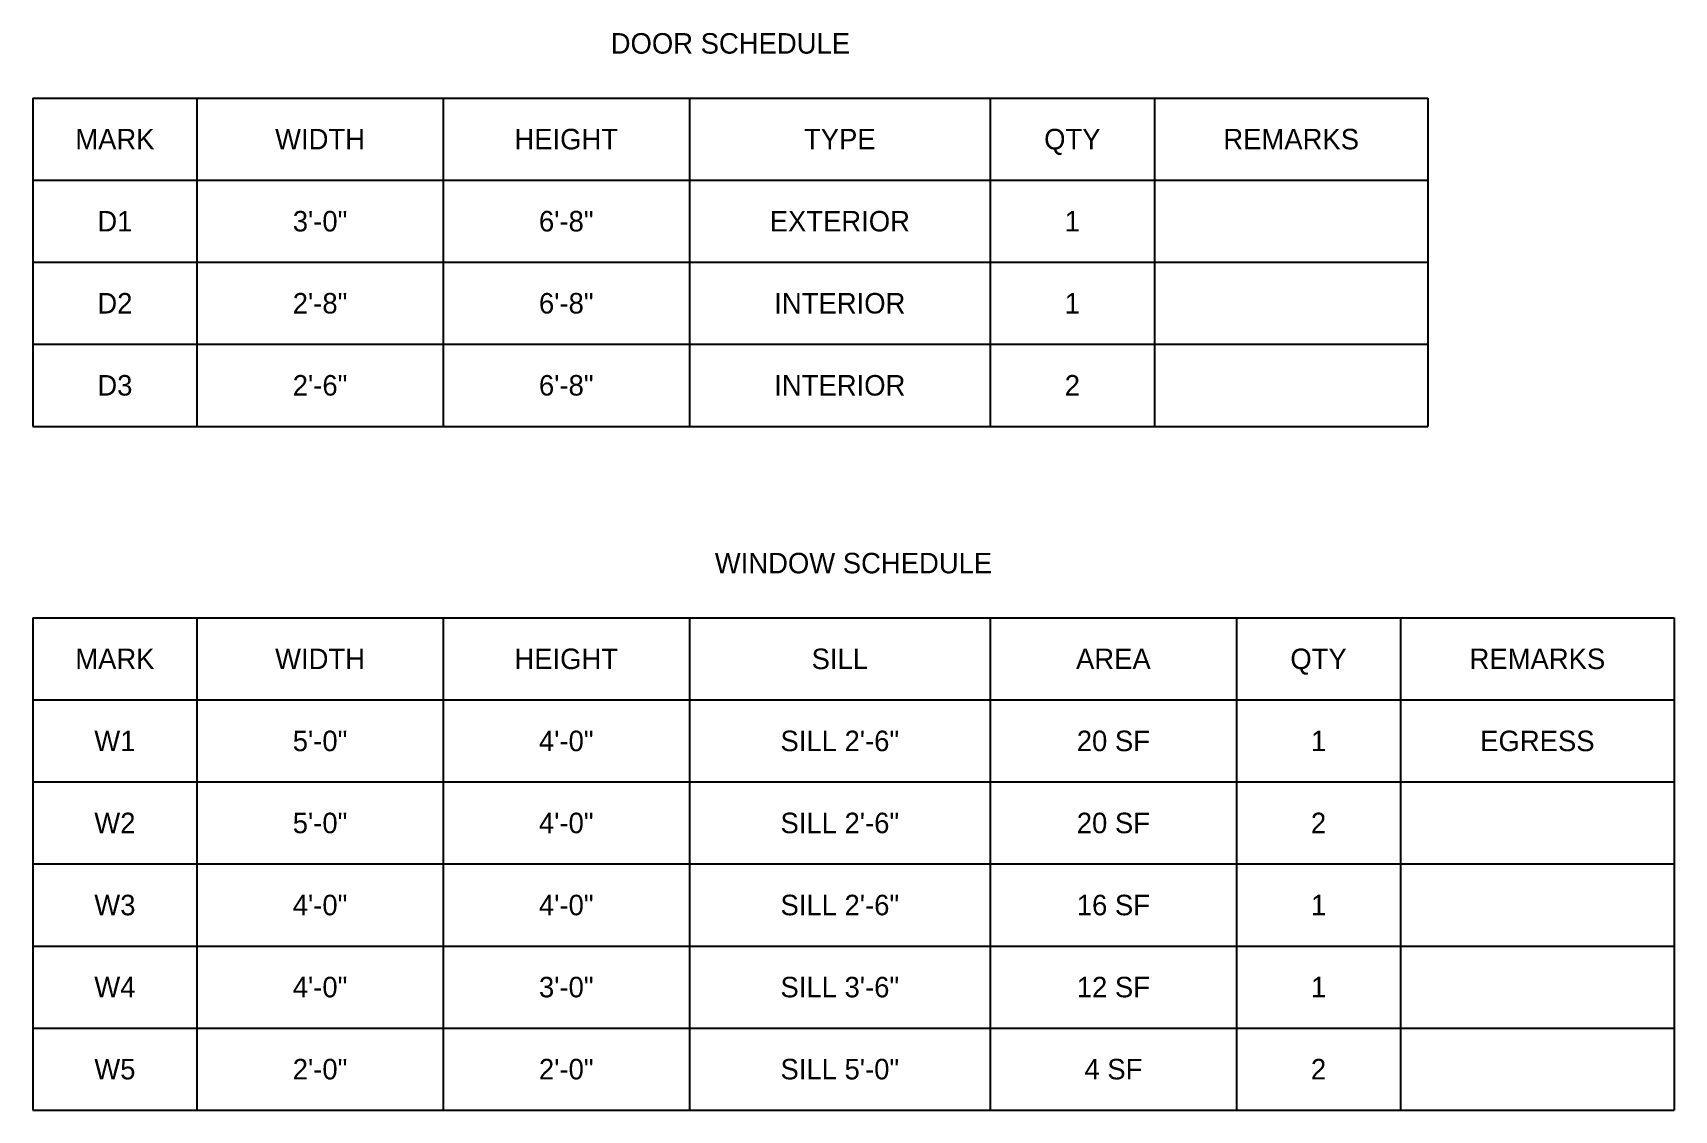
# Model space of a CAD drawing. Header units: metres. Extents: x 0 to 30, y -18.5 to 1.2.
import ezdxf
from ezdxf.enums import TextEntityAlignment as Align

# ---------------------------------------------------------------- set-up
doc = ezdxf.new("R2010")
doc.units = ezdxf.units.M
doc.layers.add('A-ANNO-TABL', color=7, linetype='Continuous', lineweight=25)
doc.layers.add('A-ANNO-TEXT', color=7, linetype='Continuous', lineweight=18)

msp = doc.modelspace()

# ---------------------------------------------------------------- linework, layer by layer
at = {"layer": 'A-ANNO-TABL'}
for p, q in [((0, 0), (25.5, 0)), ((0, 0), (0, -6)), ((3, 0), (3, -6)), ((7.5, 0), (7.5, -6)), ((12, 0), (12, -6)), ((17.5, 0), (17.5, -6)), ((20.5, 0), (20.5, -6)), ((25.5, 0), (25.5, -6)), ((0, -1.5), (25.5, -1.5)), ((0, -3), (25.5, -3)), ((0, -4.5), (25.5, -4.5)), ((0, -6), (25.5, -6)), ((0, -9.5), (30, -9.5)), ((0, -9.5), (0, -18.5)), ((3, -9.5), (3, -18.5)), ((7.5, -9.5), (7.5, -18.5)), ((12, -9.5), (12, -18.5)), ((17.5, -9.5), (17.5, -18.5)), ((22, -9.5), (22, -18.5)), ((25, -9.5), (25, -18.5)), ((30, -9.5), (30, -18.5)), ((0, -11), (30, -11)), ((0, -12.5), (30, -12.5)), ((0, -14), (30, -14)), ((0, -15.5), (30, -15.5)), ((0, -17), (30, -17)), ((0, -18.5), (30, -18.5))]:
    msp.add_line(p, q, dxfattribs=at)

# ---------------------------------------------------------------- texts
at = {"layer": 'A-ANNO-TEXT'}
for s, p in [('DOOR SCHEDULE', (12.75, 1)), ('MARK', (1.5, -0.75)), ('WIDTH', (5.25, -0.75)), ('HEIGHT', (9.75, -0.75)), ('TYPE', (14.75, -0.75)), ('QTY', (19, -0.75)), ('REMARKS', (23, -0.75)), ('D1', (1.5, -2.25)), ('3\'-0"', (5.25, -2.25)), ('6\'-8"', (9.75, -2.25)), ('EXTERIOR', (14.75, -2.25)), ('1', (19, -2.25)), ('D2', (1.5, -3.75)), ('2\'-8"', (5.25, -3.75)), ('6\'-8"', (9.75, -3.75)), ('INTERIOR', (14.75, -3.75)), ('1', (19, -3.75)), ('D3', (1.5, -5.25)), ('2\'-6"', (5.25, -5.25)), ('6\'-8"', (9.75, -5.25)), ('INTERIOR', (14.75, -5.25)), ('2', (19, -5.25)), ('WINDOW SCHEDULE', (15, -8.5)), ('MARK', (1.5, -10.25)), ('WIDTH', (5.25, -10.25)), ('HEIGHT', (9.75, -10.25)), ('SILL', (14.75, -10.25)), ('AREA', (19.75, -10.25)), ('QTY', (23.5, -10.25)), ('REMARKS', (27.5, -10.25)), ('W1', (1.5, -11.75)), ('5\'-0"', (5.25, -11.75)), ('4\'-0"', (9.75, -11.75)), ('SILL 2\'-6"', (14.75, -11.75)), ('20 SF', (19.75, -11.75)), ('1', (23.5, -11.75)), ('EGRESS', (27.5, -11.75)), ('W2', (1.5, -13.25)), ('5\'-0"', (5.25, -13.25)), ('4\'-0"', (9.75, -13.25)), ('SILL 2\'-6"', (14.75, -13.25)), ('20 SF', (19.75, -13.25)), ('2', (23.5, -13.25)), ('W3', (1.5, -14.75)), ('4\'-0"', (5.25, -14.75)), ('4\'-0"', (9.75, -14.75)), ('SILL 2\'-6"', (14.75, -14.75)), ('16 SF', (19.75, -14.75)), ('1', (23.5, -14.75)), ('W4', (1.5, -16.25)), ('4\'-0"', (5.25, -16.25)), ('3\'-0"', (9.75, -16.25)), ('SILL 3\'-6"', (14.75, -16.25)), ('12 SF', (19.75, -16.25)), ('1', (23.5, -16.25)), ('W5', (1.5, -17.75)), ('2\'-0"', (5.25, -17.75)), ('2\'-0"', (9.75, -17.75)), ('SILL 5\'-0"', (14.75, -17.75)), ('4 SF', (19.75, -17.75)), ('2', (23.5, -17.75))]:
    msp.add_text(s, height=0.375, dxfattribs=at).set_placement(p, align=Align.MIDDLE_CENTER)

doc.saveas('drawing.dxf')
